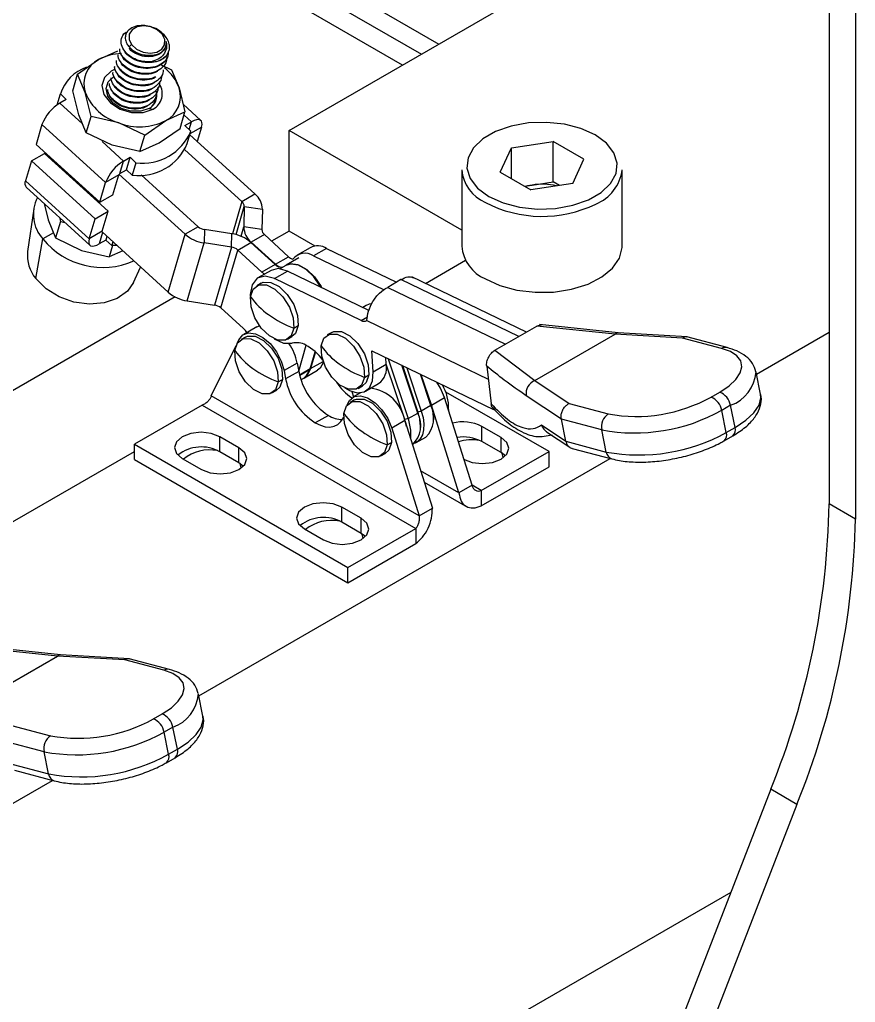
# Model space of a CAD drawing. Header units: millimetres. Extents: x -190 to 12889, y -227 to 3957.
# Drawn here: x 12368.1 to 12435.8, y 532.4 to 612.1 of the extents above; entities that cross this region are included whole.
import ezdxf

# ---------------------------------------------------------------- set-up
doc = ezdxf.new("R2010")
doc.units = ezdxf.units.MM
doc.header["$LTSCALE"] = 0.7
doc.layers.get('0').update_dxf_attribs({"color": 255})
doc.layers.add('DIM', color=94, linetype='Continuous', lineweight=25)

# ---------------------------------------------------------------- blocks, each defined once
blk = doc.blocks.new('3d')
at = {"color": 5, "linetype": 'Continuous', "lineweight": 25}
for p, q in [((17831.646, 702.656), (17831.646, 496.626)), ((17833.768, 701.431), (17833.768, 495.401)), ((17797.043, 532.217), (17744.735, 562.413)), ((17787.856, 526.913), (17831.646, 552.193)), ((17785.495, 542.288), (17799.992, 533.919)), ((17783.965, 541.538), (17798.578, 533.103)), ((17777.563, 534.713), (17777.829, 534.548)), ((17772.409, 532.657), (17773.972, 533.36)), ((17774.548, 533.306), (17774.53, 533.247)), ((17775.085, 533.874), (17774.882, 533.685)), ((17770.706, 531.475), (17772.409, 532.657)), ((17774.411, 532.836), (17774.393, 532.777)), ((17773.751, 531.88), (17773.428, 531.73)), ((17774.137, 531.895), (17774.119, 531.837)), ((17774.274, 532.366), (17774.256, 532.307)), ((17777.468, 532.238), (17778.323, 531.83)), ((17778.323, 531.83), (17778.935, 530.362)), ((17770.317, 530.141), (17770.706, 531.475)), ((17771.318, 530.007), (17770.706, 531.475)), ((17773.862, 530.955), (17773.845, 530.896)), ((17773.999, 531.425), (17773.982, 531.366)), ((17770.79, 528.193), (17770.317, 530.141)), ((17773.588, 530.015), (17773.571, 529.956)), ((17773.725, 530.485), (17773.708, 530.426)), ((17778.935, 530.362), (17779.408, 528.414)), ((17769.051, 528.994), (17769.307, 529.873)), ((17769.789, 529.435), (17769.259, 529.128)), ((17769.307, 529.873), (17769.789, 529.435)), ((17771.791, 528.059), (17771.318, 530.007)), ((17773.451, 529.545), (17773.434, 529.486)), ((17769.259, 529.128), (17771.098, 527.455)), ((17776.499, 528.698), (17776.825, 528.639)), ((17777.845, 527.711), (17779.408, 528.414)), ((17779.019, 527.08), (17779.408, 528.414)), ((17780.702, 527.722), (17779.257, 529.037)), ((17771.402, 526.725), (17770.79, 528.193)), ((17771.402, 526.725), (17771.791, 528.059)), ((17774.036, 527.534), (17771.791, 528.059)), ((17776.142, 526.528), (17777.845, 527.711)), ((17779.938, 527.613), (17779.334, 528.163)), ((17767.814, 527.401), (17767.344, 525.789)), ((17767.814, 527.401), (17772.978, 522.702)), ((17776.142, 526.528), (17774.036, 527.534)), ((17777.316, 525.898), (17779.019, 527.08)), ((17779.408, 527.307), (17779.938, 527.613)), ((17779.889, 526.869), (17779.408, 527.307)), ((17779.595, 525.862), (17779.889, 526.869)), ((17779.756, 526.99), (17779.938, 527.613)), ((17779.827, 526.655), (17780.756, 527.192)), ((17780.756, 527.192), (17780.412, 526.012)), ((17801.862, 518.828), (17787.856, 526.913)), ((17787.856, 518.748), (17787.856, 526.913)), ((17773.508, 525.72), (17771.402, 526.725)), ((17775.753, 525.195), (17776.142, 526.528)), ((17785.079, 521.765), (17779.801, 526.568)), ((17767.344, 525.789), (17772.508, 521.09)), ((17772.686, 526.009), (17774.423, 524.429)), ((17775.753, 525.195), (17773.508, 525.72)), ((17775.753, 525.195), (17777.316, 525.898)), ((17784.019, 521.153), (17779.401, 525.355)), ((17804.963, 523.531), (17805.874, 525.493)), ((17805.874, 525.493), (17809.273, 526.019)), ((17805.874, 523.005), (17805.874, 525.493)), ((17811.761, 524.583), (17809.273, 526.019)), ((17809.273, 522.753), (17809.273, 526.019)), ((17766.953, 524.445), (17766.483, 522.834)), ((17766.953, 524.445), (17768.013, 525.058)), ((17772.117, 519.746), (17766.953, 524.445)), ((17773.177, 520.359), (17768.013, 525.058)), ((17768.048, 525.026), (17768.1, 525.101)), ((17774.129, 523.422), (17774.423, 524.429)), ((17774.423, 524.429), (17774.953, 524.736)), ((17774.659, 523.728), (17774.953, 524.736)), ((17774.953, 524.736), (17775.434, 524.297)), ((17810.85, 522.621), (17811.761, 524.583)), ((17769.19, 524.109), (17769.162, 524.013)), ((17774.129, 523.422), (17774.659, 523.728)), ((17774.659, 523.728), (17775.141, 523.29)), ((17775.434, 524.297), (17775.141, 523.29)), ((17801.862, 523.73), (17801.862, 517.525)), ((17814.862, 517.525), (17814.862, 523.73)), ((17774.039, 523.314), (17772.978, 522.702)), ((17773.569, 521.702), (17774.039, 523.314)), ((17779.423, 518.5), (17774.058, 523.381)), ((17780.483, 519.112), (17775.866, 523.314)), ((17804.963, 523.531), (17807.451, 522.095)), ((17771.647, 518.135), (17766.483, 522.834)), ((17766.537, 522.303), (17771.701, 517.604)), ((17770.623, 522.805), (17770.595, 522.708)), ((17772.508, 521.09), (17772.978, 522.702)), ((17806.937, 522.392), (17807.573, 522.49)), ((17810.85, 522.621), (17807.451, 522.095)), ((17807.573, 522.49), (17809.273, 522.753)), ((17809.787, 522.456), (17809.273, 522.753)), ((17772.508, 521.09), (17773.569, 521.702)), ((17784.019, 521.153), (17785.079, 521.765)), ((17767.141, 520.559), (17766.65, 517.097)), ((17767.983, 520.988), (17768.304, 519.664)), ((17784.019, 521.153), (17783.256, 518.535)), ((17783.557, 518.469), (17784.22, 520.743)), ((17784.22, 520.743), (17784.176, 519.096)), ((17784.22, 520.743), (17785.691, 520.52)), ((17785.691, 520.52), (17785.646, 518.874)), ((17768.304, 519.664), (17768.916, 518.196)), ((17769.225, 519.858), (17769.305, 519.529)), ((17771.647, 518.135), (17772.117, 519.746)), ((17772.117, 519.746), (17773.177, 520.359)), ((17772.708, 518.747), (17773.177, 520.359)), ((17769.305, 519.529), (17768.916, 518.196)), ((17769.305, 519.529), (17769.683, 519.441)), ((17780.483, 519.112), (17779.423, 518.5)), ((17780.99, 518.878), (17780.96, 517.789)), ((17783.214, 518.541), (17780.99, 518.878)), ((17783.953, 518.333), (17784.176, 519.096)), ((17785.646, 518.874), (17784.176, 519.096)), ((17767.322, 514.9), (17767.888, 518.119)), ((17768.746, 518.604), (17767.888, 518.119)), ((17768.916, 518.196), (17771.022, 517.191)), ((17772.708, 518.747), (17771.647, 518.135)), ((17772.734, 518.637), (17772.465, 517.713)), ((17772.688, 518.68), (17778.052, 513.798)), ((17773.083, 518.32), (17772.995, 518.019)), ((17778.052, 513.798), (17779.423, 518.5)), ((17783.185, 517.452), (17783.214, 518.541)), ((17785.848, 518.464), (17784.787, 517.851)), ((17785.848, 518.464), (17787.81, 516.678)), ((17787.856, 518.748), (17786.436, 517.928)), ((17789.955, 517.536), (17787.856, 518.748)), ((17772.995, 518.019), (17772.465, 517.713)), ((17773.477, 517.581), (17772.995, 518.019)), ((17773.534, 517.58), (17773.267, 516.665)), ((17773.565, 517.882), (17773.477, 517.581)), ((17773.891, 517.585), (17773.477, 517.581)), ((17779.59, 513.088), (17780.96, 517.789)), ((17783.185, 517.452), (17780.96, 517.789)), ((17783.185, 517.452), (17781.814, 512.751)), ((17783.691, 517.218), (17784.752, 517.831)), ((17786.714, 516.045), (17784.752, 517.831)), ((17784.775, 517.809), (17784.787, 517.851)), ((17784.787, 517.851), (17786.749, 516.066)), ((17789.573, 517.407), (17788.512, 516.795)), ((17790.899, 517.35), (17789.839, 516.738)), ((17790.899, 517.35), (17796.574, 514.612)), ((17771.022, 517.191), (17773.267, 516.665)), ((17774.361, 517.157), (17773.267, 516.665)), ((17782.321, 512.517), (17783.691, 517.218)), ((17785.653, 515.433), (17783.691, 517.218)), ((17786.749, 516.066), (17787.81, 516.678)), ((17788.637, 516.578), (17787.612, 515.986)), ((17789.839, 516.738), (17795.552, 513.981)), ((17791.226, 517.192), (17791.408, 517.105)), ((17775.245, 514.592), (17775.811, 515.838)), ((17786.714, 516.045), (17785.653, 515.433)), ((17787.576, 515.966), (17787.115, 515.7)), ((17798.901, 514.512), (17802.163, 516.395)), ((17786.391, 515.57), (17785.33, 514.958)), ((17786.657, 514.901), (17787.717, 515.514)), ((17793.704, 511.5), (17786.657, 514.901)), ((17794.323, 512.326), (17787.717, 515.514)), ((17807.092, 510.56), (17797.797, 515.045)), ((17785.58, 514.525), (17785.227, 514.321)), ((17796.925, 514.815), (17795.846, 514.191)), ((17795.846, 514.191), (17805.398, 509.582)), ((17806.477, 510.205), (17796.925, 514.815)), ((17778.61, 513.41), (17741.217, 491.824)), ((17779.59, 513.088), (17781.814, 512.751)), ((17782.321, 512.517), (17784.163, 510.841)), ((17794.095, 512.722), (17793.826, 512.566)), ((17793.704, 511.5), (17794.216, 511.796)), ((17785.243, 510.988), (17784.183, 510.376)), ((17785.243, 510.988), (17785.456, 511.078)), ((17788.23, 510.884), (17788.584, 511.088)), ((17794.165, 511.494), (17804.002, 506.747)), ((17804.539, 509.086), (17807.932, 511.045)), ((17814.298, 510.394), (17807.932, 511.045)), ((17814.53, 510.498), (17808.155, 511.167)), ((17784.308, 510.159), (17783.954, 509.955)), ((17787.727, 509.991), (17788.08, 510.195)), ((17791.305, 510.533), (17790.951, 510.329)), ((17807.78, 506.632), (17814.298, 510.394)), ((17819.751, 510.075), (17814.298, 510.394)), ((17814.54, 510.498), (17814.529, 510.498)), ((17820.13, 510.171), (17814.54, 510.498)), ((17823.363, 509.307), (17820.108, 510.169)), ((17825.751, 507.153), (17831.646, 510.556)), ((17781.546, 505.4), (17783.549, 509.461)), ((17783.633, 509.633), (17783.78, 509.93)), ((17788.629, 507.399), (17789.239, 509.49)), ((17822.922, 509.235), (17819.751, 510.075)), ((17789.563, 507.576), (17789.97, 508.972)), ((17789.993, 508.951), (17789.599, 507.597)), ((17794.553, 509.042), (17804.42, 504.281)), ((17794.669, 507.348), (17794.553, 509.042)), ((17795.73, 507.96), (17795.693, 508.492)), ((17804.539, 509.086), (17807.78, 506.632)), ((17788.508, 508.047), (17787.447, 507.435)), ((17788.508, 508.047), (17788.633, 507.379)), ((17789.599, 507.597), (17790.614, 508.183)), ((17794.669, 507.348), (17795.73, 507.96)), ((17797.241, 503.467), (17795.73, 507.96)), ((17795.876, 508.404), (17797.51, 503.546)), ((17798.287, 503.995), (17796.984, 507.869)), ((17797.035, 507.845), (17798.301, 504.079)), ((17803.878, 507.796), (17804.241, 504.738)), ((17787.447, 507.435), (17787.572, 506.767)), ((17788.633, 507.379), (17787.572, 506.767)), ((17789.563, 507.576), (17788.7, 507.078)), ((17789.548, 507.518), (17788.711, 507.036)), ((17789.089, 506.858), (17790.15, 507.47)), ((17793.955, 506.892), (17794.308, 507.096)), ((17797.388, 507.675), (17798.57, 504.158)), ((17799.348, 504.607), (17798.496, 507.14)), ((17798.547, 507.115), (17799.362, 504.691)), ((17826.089, 505.516), (17825.719, 507.305)), ((17786.958, 506.518), (17787.311, 506.722)), ((17788.814, 506.698), (17789.054, 506.837)), ((17793.451, 505.999), (17793.805, 506.203)), ((17794.055, 505.77), (17795.115, 506.382)), ((17807.78, 506.632), (17810.559, 504.769)), ((17798.408, 495.665), (17781.546, 505.4)), ((17786.454, 505.625), (17786.808, 505.829)), ((17792.934, 505.739), (17793.08, 505.307)), ((17793.655, 505.639), (17793.022, 505.273)), ((17808.928, 500.87), (17800.559, 505.701)), ((17809.932, 503.493), (17807.086, 505.401)), ((17822.068, 505.292), (17822.775, 505.7)), ((17780.794, 504.631), (17775.305, 501.462)), ((17780.794, 504.631), (17798.118, 494.63)), ((17793.147, 505.057), (17792.793, 504.853)), ((17799.348, 504.607), (17798.57, 504.158)), ((17799.392, 504.633), (17799.261, 504.992)), ((17799.362, 504.691), (17799.348, 504.607)), ((17799.392, 504.633), (17800.452, 505.245)), ((17801.626, 497.523), (17799.392, 504.633)), ((17802.686, 498.135), (17800.452, 505.245)), ((17810.559, 504.769), (17813.729, 503.928)), ((17823.642, 504.625), (17822.935, 504.216)), ((17824.011, 502.835), (17823.642, 504.625)), ((17791.038, 503.81), (17789.977, 503.197)), ((17797.51, 503.546), (17798.287, 503.995)), ((17798.301, 504.079), (17798.287, 503.995)), ((17798.57, 504.158), (17798.301, 504.079)), ((17800.756, 504.279), (17800.781, 504.293)), ((17800.781, 504.293), (17800.772, 504.227)), ((17804.42, 504.281), (17804.414, 504.37)), ((17804.42, 504.281), (17804.487, 504.321)), ((17823.304, 502.427), (17822.935, 504.216)), ((17797.235, 503.387), (17796.174, 502.775)), ((17797.235, 503.387), (17799.469, 496.278)), ((17797.51, 503.546), (17797.241, 503.467)), ((17797.386, 502.907), (17797.241, 503.467)), ((17798.498, 502.81), (17798.498, 502.973)), ((17799.558, 503.422), (17799.558, 503.585)), ((17805.039, 502.013), (17803.483, 502.911)), ((17803.483, 501.686), (17803.483, 502.911)), ((17808.321, 503.031), (17810.301, 501.704)), ((17813.207, 502.625), (17809.932, 503.493)), ((17810.301, 501.704), (17809.932, 503.493)), ((17796.174, 502.775), (17798.408, 495.665)), ((17808.721, 502.483), (17810.607, 501.219)), ((17813.576, 500.836), (17813.207, 502.625)), ((17823.121, 501.742), (17823.828, 502.15)), ((17823.304, 502.427), (17824.011, 502.835)), ((17775.305, 501.462), (17792.629, 491.461)), ((17775.305, 500.237), (17775.305, 501.462)), ((17783.79, 501.176), (17782.234, 502.074)), ((17782.234, 500.849), (17782.234, 502.074)), ((17795.796, 501.416), (17796.15, 501.62)), ((17797.852, 501.423), (17797.876, 501.436)), ((17798.159, 501.6), (17798.937, 502.049)), ((17805.039, 500.788), (17803.483, 501.686)), ((17805.039, 500.788), (17805.039, 502.013)), ((17810.301, 501.704), (17813.576, 500.836)), ((17753.682, 488.408), (17775.305, 500.89)), ((17783.79, 499.951), (17782.234, 500.849)), ((17783.79, 499.951), (17783.79, 501.176)), ((17795.293, 500.522), (17795.646, 500.726)), ((17803.438, 497.701), (17808.928, 500.87)), ((17805.388, 500.523), (17805.039, 500.788)), ((17805.205, 500.38), (17805.13, 500.732)), ((17808.928, 499.645), (17808.928, 500.87)), ((17810.797, 501.133), (17814.027, 500.277)), ((17775.305, 500.237), (17792.629, 490.236)), ((17779.194, 500.319), (17780.749, 499.421)), ((17780.532, 481.048), (17813.899, 500.311)), ((17784.14, 499.686), (17783.79, 499.951)), ((17783.956, 499.543), (17783.881, 499.896)), ((17801.626, 497.523), (17798.513, 499.32)), ((17803.438, 496.476), (17808.928, 499.645)), ((17798.803, 498.396), (17802.322, 496.364)), ((17802.686, 498.135), (17801.626, 497.523)), ((17803.438, 497.701), (17802.686, 498.135)), ((17803.438, 497.701), (17803.438, 496.476)), ((17833.768, 495.401), (17831.646, 496.626)), ((17793.689, 495.461), (17792.134, 496.359)), ((17792.134, 495.135), (17792.134, 496.359)), ((17798.408, 495.665), (17799.469, 496.278)), ((17793.689, 494.236), (17792.134, 495.135)), ((17793.689, 494.236), (17793.689, 495.461)), ((17789.093, 494.604), (17790.649, 493.706)), ((17792.629, 491.461), (17798.118, 494.63)), ((17794.039, 493.971), (17793.689, 494.236)), ((17793.856, 493.828), (17793.78, 494.181)), ((17798.118, 494.63), (17798.118, 493.405)), ((17792.629, 490.236), (17798.118, 493.405)), ((17792.629, 490.236), (17792.629, 491.461)), ((17769.078, 484.289), (17762.713, 484.941)), ((17769.311, 484.393), (17762.935, 485.063)), ((17762.561, 480.527), (17769.078, 484.289)), ((17774.532, 483.971), (17769.078, 484.289)), ((17769.321, 484.393), (17769.31, 484.393)), ((17774.911, 484.066), (17769.321, 484.393)), ((17777.703, 483.13), (17774.532, 483.971)), ((17778.143, 483.202), (17774.888, 484.065)), ((17780.869, 479.411), (17780.5, 481.201)), ((17776.848, 479.188), (17777.555, 479.596)), ((17765.339, 478.664), (17768.51, 477.824)), ((17778.423, 478.52), (17777.716, 478.112)), ((17778.792, 476.73), (17778.423, 478.52)), ((17778.085, 476.322), (17777.716, 478.112)), ((17767.988, 476.521), (17764.712, 477.389)), ((17778.085, 476.322), (17778.792, 476.73)), ((17768.357, 474.731), (17767.988, 476.521)), ((17777.902, 475.637), (17778.609, 476.045)), ((17765.082, 475.599), (17768.357, 474.731)), ((17765.577, 475.029), (17768.808, 474.173)), ((17691.689, 429.761), (17768.68, 474.207)), ((17826.91, 473.478), (17808.099, 424.995)), ((17829.031, 472.253), (17826.91, 473.478)), ((17829.031, 472.253), (17810.22, 423.77)), ((17823.668, 465.123), (17691.689, 388.934))]:
    blk.add_line(p, q, dxfattribs=at)
at = {"color": 5, "linetype": 'Continuous', "lineweight": 25, "flags": 128}
for points in [[(17777.563, 534.713), (17777.166, 535.075), (17776.64, 535.318), (17776.066, 535.405), (17775.532, 535.323), (17775.118, 535.084), (17774.888, 534.724), (17774.876, 534.3), (17775.085, 533.874)], [(17775.085, 533.874), (17775.483, 533.512), (17776.009, 533.269), (17776.583, 533.182), (17777.117, 533.265), (17777.531, 533.504), (17777.761, 533.863), (17777.773, 534.288), (17777.563, 534.713)], [(17773.428, 531.73), (17772.881, 531.222), (17772.676, 530.556), (17772.843, 529.833), (17773.359, 529.164), (17774.144, 528.65), (17775.078, 528.37), (17776.02, 528.366), (17776.825, 528.639)], [(17776.499, 528.698), (17775.822, 528.469), (17775.031, 528.472), (17774.246, 528.707), (17773.587, 529.139), (17773.154, 529.701), (17773.013, 530.308), (17773.185, 530.868), (17773.645, 531.295)], [(17780.756, 527.192), (17780.795, 527.389), (17780.79, 527.553), (17780.739, 527.679), (17780.646, 527.76), (17780.514, 527.795), (17780.347, 527.782), (17780.153, 527.72), (17779.938, 527.613)], [(17804.049, 521.567), (17805.206, 521.043), (17806.547, 520.695), (17807.994, 520.542), (17809.462, 520.593), (17810.866, 520.846), (17812.124, 521.285), (17813.164, 521.885), (17813.925, 522.612), (17814.362, 523.422), (17814.451, 524.27), (17814.186, 525.105), (17813.582, 525.879), (17812.675, 526.547), (17811.518, 527.071), (17810.177, 527.419), (17808.73, 527.572), (17807.262, 527.521), (17805.859, 527.268), (17804.6, 526.829), (17803.56, 526.229), (17802.799, 525.502), (17802.362, 524.692), (17802.273, 523.844), (17802.538, 523.009), (17803.142, 522.235), (17804.049, 521.567)], [(17807.573, 522.49), (17807.196, 522.416), (17806.989, 522.361)], [(17771.647, 518.135), (17771.608, 517.937), (17771.613, 517.773), (17771.664, 517.648), (17771.757, 517.566), (17771.889, 517.531), (17772.056, 517.545), (17772.25, 517.606), (17772.465, 517.713)], [(17803.766, 514.871), (17804.95, 514.331), (17806.318, 513.963), (17807.796, 513.787), (17809.304, 513.812), (17810.762, 514.037), (17812.09, 514.451), (17813.218, 515.03), (17814.083, 515.744), (17814.641, 516.553), (17814.859, 517.415), (17814.862, 517.525)], [(17787.717, 515.514), (17786.964, 515.71), (17786.391, 515.57)], [(17790.419, 514.21), (17790.383, 514.277), (17789.86, 515.045), (17789.232, 515.644), (17788.572, 516.006), (17787.956, 516.088), (17787.576, 515.966)], [(17787.612, 515.986), (17787.998, 516.109), (17788.622, 516.021), (17789.29, 515.648), (17789.922, 515.034), (17790.444, 514.251), (17790.481, 514.18)], [(17775.245, 514.592), (17774.747, 513.875), (17773.923, 513.283), (17772.865, 512.925), (17771.659, 512.828), (17770.403, 513.002), (17769.198, 513.431), (17768.143, 514.082), (17767.322, 514.9)], [(17786.657, 514.901), (17785.903, 515.098), (17785.276, 514.924), (17784.859, 514.403), (17784.709, 513.604), (17784.717, 513.365)], [(17784.723, 513.428), (17784.943, 514.056), (17785.396, 514.395), (17786.013, 514.393), (17786.702, 514.051), (17787.355, 513.42), (17787.875, 512.596), (17788.183, 511.706), (17788.23, 510.884)], [(17785.58, 514.525), (17785.749, 514.599), (17786.367, 514.597), (17787.055, 514.255), (17787.709, 513.624), (17788.229, 512.8), (17788.536, 511.91), (17788.584, 511.088)], [(17788.23, 510.884), (17788.011, 510.255), (17787.557, 509.916), (17786.94, 509.918), (17786.252, 510.261), (17785.598, 510.892), (17785.078, 511.715), (17784.771, 512.606), (17784.723, 513.428)], [(17794.551, 512.859), (17794.356, 512.827), (17794.095, 512.722)], [(17788.584, 511.088), (17788.364, 510.46), (17788.08, 510.195)], [(17783.78, 509.93), (17784.106, 510.326), (17784.571, 510.499), (17785.13, 510.431), (17785.731, 510.131), (17786.315, 509.625), (17786.826, 508.964), (17787.216, 508.21), (17787.447, 507.435)], [(17784.308, 510.159), (17784.477, 510.233), (17785.095, 510.232), (17785.783, 509.889), (17786.437, 509.258), (17786.957, 508.435), (17787.264, 507.544), (17787.311, 506.722)], [(17790.448, 509.436), (17790.667, 510.065), (17791.12, 510.404), (17791.738, 510.402), (17792.426, 510.059), (17793.08, 509.428), (17793.6, 508.605), (17793.907, 507.714), (17793.955, 506.892)], [(17791.305, 510.534), (17791.474, 510.608), (17792.092, 510.606), (17792.78, 510.263), (17793.434, 509.632), (17793.954, 508.809), (17794.261, 507.918), (17794.308, 507.096)], [(17783.451, 509.062), (17783.67, 509.69), (17784.123, 510.029), (17784.741, 510.028), (17785.429, 509.685), (17786.083, 509.054), (17786.603, 508.231), (17786.91, 507.34), (17786.958, 506.518)], [(17786.644, 510.027), (17787.399, 509.671), (17788.1, 509.664)], [(17793.955, 506.892), (17793.735, 506.264), (17793.282, 505.925), (17792.665, 505.927), (17791.976, 506.269), (17791.323, 506.9), (17790.802, 507.724), (17790.495, 508.614), (17790.448, 509.436)], [(17786.958, 506.518), (17786.738, 505.89), (17786.285, 505.551), (17785.668, 505.553), (17784.979, 505.895), (17784.326, 506.526), (17783.805, 507.349), (17783.498, 508.24), (17783.451, 509.062)], [(17822.775, 505.7), (17823.524, 506.199), (17824.087, 506.72), (17824.442, 507.244), (17824.575, 507.75), (17824.482, 508.219), (17824.166, 508.633), (17823.639, 508.976), (17822.922, 509.235)], [(17790.635, 508.122), (17790.366, 507.642), (17790.15, 507.47)], [(17789.054, 506.837), (17789.239, 506.978), (17789.548, 507.518)], [(17789.599, 507.597), (17789.306, 507.03), (17789.089, 506.858)], [(17792.369, 506.035), (17792.744, 505.819), (17793.384, 505.635), (17793.945, 505.715), (17794.37, 506.053), (17794.62, 506.616), (17794.669, 507.348)], [(17794.308, 507.096), (17794.089, 506.468), (17793.805, 506.203)], [(17787.311, 506.722), (17787.092, 506.094), (17786.808, 505.829)], [(17800.452, 505.245), (17800.126, 506.017), (17799.835, 506.494)], [(17792.549, 504.659), (17792.738, 505.022), (17793.128, 505.326), (17793.639, 505.397), (17794.223, 505.228), (17794.824, 504.836), (17795.383, 504.257), (17795.848, 503.547), (17796.174, 502.775)], [(17824.011, 502.835), (17824.885, 503.417), (17825.542, 504.025), (17825.956, 504.636), (17826.112, 505.226), (17826.089, 505.516)], [(17792.29, 503.959), (17792.509, 504.588), (17792.962, 504.927), (17793.58, 504.925), (17794.268, 504.582), (17794.922, 503.951), (17795.442, 503.128), (17795.749, 502.238), (17795.796, 501.416)], [(17793.147, 505.057), (17793.316, 505.131), (17793.933, 505.129), (17794.621, 504.786), (17795.275, 504.155), (17795.795, 503.332), (17796.103, 502.442), (17796.15, 501.62)], [(17795.796, 501.416), (17795.577, 500.787), (17795.124, 500.448), (17794.506, 500.45), (17793.818, 500.792), (17793.164, 501.423), (17792.644, 502.247), (17792.337, 503.137), (17792.29, 503.959)], [(17798.57, 504.158), (17798.713, 503.625), (17798.777, 503.113), (17798.76, 502.643), (17798.662, 502.233), (17798.487, 501.899), (17798.241, 501.653), (17798.011, 501.53)], [(17789.977, 503.197), (17790.387, 503), (17790.786, 502.887), (17791.162, 502.862), (17791.506, 502.925), (17791.807, 503.075), (17792.058, 503.307), (17792.251, 503.615), (17792.276, 503.669)], [(17797.51, 503.546), (17797.709, 502.612), (17797.687, 501.949)], [(17782.234, 502.074), (17781.537, 502.343), (17780.714, 502.438), (17779.891, 502.343), (17779.194, 502.074), (17778.728, 501.672), (17778.564, 501.197), (17778.728, 500.722), (17779.194, 500.319)], [(17796.15, 501.62), (17795.93, 500.991), (17795.646, 500.726)], [(17801.998, 500.258), (17802.696, 499.989), (17803.518, 499.894), (17804.341, 499.989), (17805.039, 500.258), (17805.505, 500.66), (17805.668, 501.135), (17805.505, 501.61), (17805.039, 502.013)], [(17780.749, 499.421), (17781.447, 499.152), (17782.27, 499.057), (17783.092, 499.152), (17783.79, 499.421), (17784.256, 499.824), (17784.42, 500.299), (17784.256, 500.773), (17783.79, 501.176)], [(17792.134, 496.359), (17791.436, 496.628), (17790.613, 496.723), (17789.791, 496.628), (17789.093, 496.359), (17788.627, 495.957), (17788.463, 495.482), (17788.627, 495.007), (17789.093, 494.604)], [(17790.649, 493.706), (17791.346, 493.437), (17792.169, 493.342), (17792.992, 493.437), (17793.689, 493.706), (17794.155, 494.109), (17794.319, 494.584), (17794.155, 495.059), (17793.689, 495.461)], [(17777.555, 479.596), (17778.304, 480.094), (17778.867, 480.616), (17779.222, 481.139), (17779.356, 481.646), (17779.263, 482.115), (17778.947, 482.529), (17778.42, 482.872), (17777.703, 483.13)], [(17778.792, 476.73), (17779.666, 477.312), (17780.322, 477.92), (17780.736, 478.531), (17780.892, 479.122), (17780.869, 479.411)]]:
    blk.add_lwpolyline(points, dxfattribs=at)
at = {"color": 5, "linetype": 'Continuous', "lineweight": 25}
for centre, radius, start, end in [((17773.413, 530.695), 2.205, 117.0979, 198.17501), ((17774.339, 529.093), 4.053, 90.93941, 118.42934), ((17776.684, 534.228), 1.751, 269.37335, 313.97295), ((17772.539, 528.841), 3.392, 109.12304, 162.30138), ((17775.607, 529.189), 3.529, 19.40903, 52.60677), ((17775.975, 529.727), 1.155, 296.95074, 19.99034), ((17776.15, 529.888), 1.42, 298.3838, 32.57843), ((17776.84, 529.674), 2.205, 297.0979, 18.17501), ((17775.241, 531.588), 4.229, 201.95045, 253.44786), ((17771.012, 526.195), 3.417, 120.86258, 159.33917), ((17775.741, 531.906), 4.693, 248.70373, 296.63252), ((17775.986, 528.485), 4.224, 262.49046, 337.50416), ((17775.693, 527.478), 4.224, 262.49046, 337.50416), ((17776.176, 521.496), 3.417, 120.86258, 159.33917), ((17805.025, 523.99), 3.174, 184.69558, 246.62456), ((17811.441, 524.146), 3.447, 291.6517, 353.08011), ((17766.928, 522.611), 0.498, 153.48352, 218.25994), ((17808.361, 517.445), 5.107, 76.78499, 98.87668), ((17770.071, 520.107), 2.953, 152.48506, 222.31748), ((17784.018, 520.471), 1.674, 1.66645, 50.63314), ((17783.669, 520.727), 0.551, 1.66645, 50.63314), ((17808.373, 529.916), 9.968, 242.46839, 295.80554), ((17781.13, 519.846), 0.978, 228.63218, 261.77644), ((17785.849, 519.145), 1.674, 181.66645, 230.63314), ((17786.197, 518.89), 0.551, 181.66645, 230.63314), ((17772.735, 522.046), 6.239, 219.01525, 293.85848), ((17781.385, 520.728), 2.97, 228.63218, 261.77644), ((17782.789, 515.602), 2.97, 48.63218, 81.77644), ((17783.045, 516.484), 0.978, 48.63218, 81.77644), ((17790.187, 516.235), 1.323, 57.43918, 117.67422), ((17805.025, 517.784), 3.174, 184.69558, 246.62456), ((17769.51, 516.771), 2.879, 173.50757, 220.53814), ((17788.474, 517.369), 0.958, 226.1596, 251.00908), ((17789.145, 515.718), 1.234, 55.79801, 142.83478), ((17787.248, 516.535), 0.725, 222.53297, 274.97704), ((17787.264, 516.503), 0.675, 220.42164, 277.08837), ((17786.392, 516.227), 1.085, 227.06623, 241.58554), ((17780.015, 516.027), 2.97, 228.63218, 261.77644), ((17789.769, 517.055), 6.214, 215.70836, 234.69542), ((17781.674, 511.783), 0.978, 48.63218, 81.77644), ((17791.456, 519.371), 9.08, 234.4557, 249.18748), ((17793.941, 511.895), 0.46, 239.07035, 299.2275), ((17783.085, 509.674), 1.588, 32.11791, 47.28061), ((17814.536, 510.172), 0.326, 91.28141, 137.10933), ((17784.085, 507.142), 4.514, 11.56072, 33.33984), ((17788.446, 508.14), 1.563, 61.28044, 102.76523), ((17787.391, 506.083), 3.875, 34.55668, 62.218), ((17795.494, 513.063), 6.214, 215.70836, 234.69542), ((17823.227, 508.752), 0.571, 76.203, 122.28834), ((17788.497, 512.689), 6.214, 215.70836, 234.69542), ((17797.181, 515.38), 9.08, 234.4557, 249.18748), ((17794.176, 507.657), 1.583, 306.39104, 11.06361), ((17790.184, 515.005), 9.08, 234.4557, 249.18748), ((17794.02, 508.413), 5.485, 190.86079, 237.06616), ((17787.939, 507.987), 1.675, 343.76054, 345.81816), ((17822.651, 507.531), 3.071, 288.83221, 356.19401), ((17792.959, 507.801), 5.485, 190.86079, 237.06616), ((17795.849, 509.274), 4.992, 213.84274, 234.32547), ((17797.279, 504.469), 3.507, 357.1293, 31.03705), ((17808.19, 505.589), 1.121, 111.48184, 189.63022), ((17794.057, 502.803), 3.231, 10.42365, 82.72194), ((17822.227, 504.372), 1.437, 10.14027, 67.6083), ((17797.429, 503.603), 2.166, 314.13246, 27.60968), ((17796.136, 503.548), 3.422, 0.62049, 19.51102), ((17816.001, 516.213), 12.493, 259.5251, 299.05342), ((17821.52, 503.963), 1.437, 10.14027, 67.6083), ((17792.213, 505.69), 2.217, 237.98401, 269.01167), ((17797.336, 507.586), 6.214, 215.70836, 234.69542), ((17796.368, 502.991), 2.166, 314.13246, 27.60968), ((17795.076, 502.936), 3.422, 0.62049, 19.51102), ((17814.449, 502.884), 1.268, 124.55031, 191.74636), ((17815.857, 516.958), 14.575, 259.5251, 299.05342), ((17801.949, 499.888), 3.391, 63.09122, 104.42419), ((17799.022, 509.903), 9.08, 234.4557, 249.18748), ((17816.226, 515.168), 14.575, 259.5251, 299.05342), ((17822.737, 502.211), 0.607, 309.31783, 20.80896), ((17823.444, 502.619), 0.607, 309.34364, 20.80538), ((17801.963, 498.723), 3.331, 62.84365, 98.56092), ((17802.705, 497.696), 4.129, 81.76924, 105.8577), ((17780.734, 498.227), 3.021, 60.22254, 128.72396), ((17781.411, 497.602), 3.404, 79.23526, 128.55719), ((17814.245, 500.915), 0.674, 186.73391, 251.09415), ((17766.565, 497.885), 65.094, 337.97884, 358.89185), ((17790.633, 492.512), 3.021, 60.22254, 128.72396), ((17791.311, 491.887), 3.404, 79.23526, 128.55719), ((17768.686, 496.66), 65.094, 337.97884, 358.89185), ((17769.317, 484.068), 0.326, 91.28141, 137.10933), ((17778.007, 482.648), 0.571, 76.203, 122.28834), ((17777.431, 481.426), 3.071, 288.83221, 356.19401), ((17770.781, 490.109), 12.493, 259.5251, 299.05342), ((17776.301, 477.859), 1.437, 10.14027, 67.6083), ((17777.008, 478.267), 1.437, 10.14027, 67.6083), ((17769.23, 476.779), 1.268, 124.55031, 191.74636), ((17770.637, 490.853), 14.575, 259.5251, 299.05342), ((17778.224, 476.515), 0.607, 309.34364, 20.80538), ((17771.007, 489.063), 14.575, 259.5251, 299.05342), ((17777.517, 476.107), 0.607, 309.31783, 20.80896), ((17769.026, 474.81), 0.674, 186.73391, 251.09415)]:
    blk.add_arc(centre, radius, start, end, dxfattribs=at)
for points, knots in [([(17774.548, 533.306), (17774.429, 533.486), (17774.196, 533.841), (17774.23, 534.392), (17774.427, 534.775), (17774.68, 534.896), (17774.739, 534.924)], [0, 0, 0, 0, 0.304026, 0.5985718, 0.9052606, 1, 1, 1, 1]), ([(17777.829, 534.548), (17777.676, 534.708), (17777.374, 535.024), (17776.924, 535.233), (17776.636, 535.326), (17776.408, 535.389), (17775.951, 535.453), (17775.355, 535.383), (17774.925, 535.154), (17774.7, 534.897), (17774.63, 534.747), (17774.606, 534.666), (17774.602, 534.655), (17774.591, 534.613), (17774.559, 534.457), (17774.577, 534.228), (17774.689, 533.934), (17774.811, 533.776), (17774.882, 533.685)], [0, 0, 0, 0, 0.125599, 0.24946, 0.253414, 0.285495, 0.374614, 0.499344, 0.624019, 0.687034, 0.74953, 0.749869, 0.752288, 0.758775, 0.782891, 0.8748, 0.927376, 1, 1, 1, 1]), ([(17777.882, 534.118), (17777.868, 533.915), (17777.841, 533.503), (17777.333, 533.048), (17776.653, 532.868), (17775.959, 532.921), (17775.389, 533.15), (17775.001, 533.393), (17774.917, 533.563), (17774.904, 533.589)], [0, 0, 0, 0, 0.18001, 0.363802, 0.5427913, 0.6888748, 0.829363, 0.9733797, 1, 1, 1, 1]), ([(17777.882, 534.118), (17777.899, 534.026), (17777.935, 533.84), (17777.901, 533.474), (17777.712, 533.052), (17777.27, 532.667), (17776.867, 532.541), (17776.664, 532.477)], [0, 0, 0, 0, 0.125467, 0.251126, 0.500405, 0.74963, 1, 1, 1, 1]), ([(17777.899, 532.968), (17777.991, 533.112), (17778.14, 533.346), (17778.172, 533.75), (17778.098, 534.143), (17777.921, 534.409), (17777.829, 534.548)], [0, 0, 0, 0, 0.306327, 0.49967, 0.737794, 1, 1, 1, 1]), ([(17774.411, 532.836), (17774.275, 533.017), (17774.104, 533.247), (17774.12, 533.477), (17774.123, 533.526)], [0, 0, 0, 0, 0.786892, 1, 1, 1, 1]), ([(17778.025, 533.216), (17778.028, 533.125), (17778.036, 532.828), (17777.729, 532.403), (17777.167, 532.047), (17776.423, 531.905), (17775.635, 531.993), (17774.892, 532.295), (17774.561, 532.614), (17774.393, 532.777)], [0, 0, 0, 0, 0.070407, 0.227952, 0.381462, 0.534972, 0.692516, 0.843823, 1, 1, 1, 1]), ([(17778.041, 533.248), (17778.043, 533.166), (17778.05, 532.879), (17777.746, 532.462), (17777.184, 532.105), (17776.44, 531.964), (17775.652, 532.052), (17774.909, 532.353), (17774.579, 532.673), (17774.411, 532.836)], [0, 0, 0, 0, 0.0638056, 0.222469, 0.3770692, 0.5316695, 0.6903329, 0.8427142, 1, 1, 1, 1]), ([(17777.899, 532.968), (17777.744, 532.833), (17777.436, 532.566), (17776.736, 532.393), (17775.942, 532.421), (17775.107, 532.703), (17774.724, 533.065), (17774.53, 533.247)], [0, 0, 0, 0, 0.187559, 0.371126, 0.561856, 0.778742, 1, 1, 1, 1]), ([(17776.664, 532.477), (17776.434, 532.478), (17775.979, 532.48), (17775.366, 532.686), (17774.875, 532.968), (17774.658, 533.192), (17774.548, 533.306)], [0, 0, 0, 0, 0.284746, 0.561357, 0.776667, 1, 1, 1, 1]), ([(17774.882, 533.685), (17774.991, 533.579), (17775.187, 533.391), (17775.556, 533.196), (17775.971, 533.049), (17776.273, 533.028), (17776.454, 533.016)], [0, 0, 0, 0, 0.2798222, 0.4998967, 0.7012126, 1, 1, 1, 1]), ([(17774.137, 531.895), (17774.002, 532.076), (17773.829, 532.308), (17773.846, 532.54), (17773.849, 532.591)], [0, 0, 0, 0, 0.780775, 1, 1, 1, 1]), ([(17774.274, 532.366), (17774.138, 532.547), (17773.967, 532.777), (17773.983, 533.007), (17773.986, 533.056)], [0, 0, 0, 0, 0.786892, 1, 1, 1, 1]), ([(17777.906, 532.824), (17777.909, 532.726), (17777.919, 532.423), (17777.61, 531.992), (17777.047, 531.635), (17776.303, 531.493), (17775.515, 531.582), (17774.772, 531.883), (17774.442, 532.203), (17774.274, 532.366)], [0, 0, 0, 0, 0.0749154, 0.2316959, 0.3844615, 0.5372271, 0.6940077, 0.8445807, 1, 1, 1, 1]), ([(17773.862, 530.955), (17773.727, 531.136), (17773.556, 531.366), (17773.572, 531.597), (17773.575, 531.646)], [0, 0, 0, 0, 0.786892, 1, 1, 1, 1]), ([(17773.999, 531.425), (17773.865, 531.606), (17773.691, 531.84), (17773.709, 532.074), (17773.713, 532.127)], [0, 0, 0, 0, 0.774278, 1, 1, 1, 1]), ([(17777.63, 531.826), (17777.631, 531.748), (17777.638, 531.465), (17777.334, 531.052), (17776.773, 530.695), (17776.029, 530.553), (17775.241, 530.641), (17774.498, 530.943), (17774.168, 531.263), (17773.999, 531.425)], [0, 0, 0, 0, 0.06095, 0.220097, 0.375169, 0.530241, 0.689388, 0.842234, 1, 1, 1, 1]), ([(17777.056, 531.261), (17776.994, 531.219), (17776.753, 531.054), (17776.141, 530.973), (17775.363, 531.051), (17774.618, 531.355), (17774.287, 531.674), (17774.119, 531.837)], [0, 0, 0, 0, 0.079221, 0.307742, 0.542269, 0.767509, 1, 1, 1, 1]), ([(17776.98, 531.262), (17776.947, 531.241), (17776.733, 531.1), (17776.155, 531.034), (17775.381, 531.109), (17774.635, 531.414), (17774.304, 531.733), (17774.137, 531.895)], [0, 0, 0, 0, 0.042723, 0.280302, 0.524125, 0.758294, 1, 1, 1, 1]), ([(17777.193, 531.731), (17777.131, 531.689), (17776.89, 531.524), (17776.278, 531.443), (17775.5, 531.521), (17774.755, 531.825), (17774.424, 532.144), (17774.256, 532.307)], [0, 0, 0, 0, 0.079221, 0.307742, 0.542269, 0.767509, 1, 1, 1, 1]), ([(17773.725, 530.485), (17773.59, 530.666), (17773.419, 530.896), (17773.435, 531.126), (17773.438, 531.175)], [0, 0, 0, 0, 0.786892, 1, 1, 1, 1]), ([(17777.356, 530.886), (17777.357, 530.807), (17777.364, 530.524), (17777.06, 530.112), (17776.499, 529.755), (17775.754, 529.613), (17774.967, 529.701), (17774.224, 530.003), (17773.893, 530.322), (17773.725, 530.485)], [0, 0, 0, 0, 0.06095, 0.220097, 0.375169, 0.530241, 0.689388, 0.842234, 1, 1, 1, 1]), ([(17776.782, 530.321), (17776.72, 530.278), (17776.479, 530.114), (17775.866, 530.032), (17775.089, 530.11), (17774.344, 530.415), (17774.013, 530.734), (17773.845, 530.896)], [0, 0, 0, 0, 0.0792209, 0.3077417, 0.5422686, 0.7675095, 1, 1, 1, 1]), ([(17777.493, 531.356), (17777.494, 531.277), (17777.501, 530.994), (17777.197, 530.582), (17776.636, 530.225), (17775.891, 530.083), (17775.104, 530.171), (17774.361, 530.473), (17774.031, 530.793), (17773.862, 530.955)], [0, 0, 0, 0, 0.06095, 0.220097, 0.375169, 0.530241, 0.689388, 0.842234, 1, 1, 1, 1]), ([(17776.967, 530.821), (17776.89, 530.767), (17776.635, 530.59), (17776.005, 530.501), (17775.226, 530.581), (17774.481, 530.885), (17774.15, 531.204), (17773.982, 531.366)], [0, 0, 0, 0, 0.097114, 0.321194, 0.551163, 0.772027, 1, 1, 1, 1]), ([(17773.451, 529.545), (17773.316, 529.726), (17773.145, 529.956), (17773.161, 530.186), (17773.164, 530.235)], [0, 0, 0, 0, 0.786892, 1, 1, 1, 1]), ([(17773.588, 530.015), (17773.455, 530.196), (17773.279, 530.434), (17773.297, 530.673), (17773.302, 530.73)], [0, 0, 0, 0, 0.759637, 1, 1, 1, 1]), ([(17777.219, 530.416), (17777.22, 530.337), (17777.227, 530.054), (17776.923, 529.641), (17776.362, 529.284), (17775.617, 529.143), (17774.83, 529.231), (17774.087, 529.532), (17773.756, 529.852), (17773.588, 530.015)], [0, 0, 0, 0, 0.06095, 0.220097, 0.375169, 0.530241, 0.689388, 0.842234, 1, 1, 1, 1]), ([(17776.645, 529.851), (17776.583, 529.808), (17776.342, 529.644), (17775.729, 529.562), (17774.952, 529.64), (17774.207, 529.944), (17773.876, 530.264), (17773.708, 530.426)], [0, 0, 0, 0, 0.079221, 0.307742, 0.542269, 0.767509, 1, 1, 1, 1]), ([(17776.403, 528.93), (17776.331, 528.88), (17776.081, 528.707), (17775.456, 528.621), (17774.678, 528.7), (17773.933, 529.004), (17773.602, 529.324), (17773.434, 529.486)], [0, 0, 0, 0, 0.091162, 0.31672, 0.548205, 0.770525, 1, 1, 1, 1]), ([(17777.082, 529.945), (17777.083, 529.867), (17777.09, 529.584), (17776.786, 529.171), (17776.225, 528.814), (17775.48, 528.673), (17774.693, 528.761), (17773.95, 529.062), (17773.619, 529.382), (17773.451, 529.545)], [0, 0, 0, 0, 0.06095, 0.220097, 0.375169, 0.530241, 0.689388, 0.842234, 1, 1, 1, 1]), ([(17776.501, 529.376), (17776.441, 529.335), (17776.202, 529.172), (17775.592, 529.092), (17774.815, 529.17), (17774.07, 529.474), (17773.739, 529.794), (17773.571, 529.956)], [0, 0, 0, 0, 0.076562, 0.305743, 0.540947, 0.766838, 1, 1, 1, 1]), ([(17776.945, 529.475), (17776.948, 529.396), (17776.959, 529.174), (17776.81, 528.998), (17776.714, 528.884)], [0, 0, 0, 0, 0.356473, 1, 1, 1, 1]), ([(17796.925, 514.815), (17797.118, 514.92), (17797.481, 515.12), (17797.775, 515.018), (17797.913, 514.97)], [0, 0, 0, 0, 0.529754, 1, 1, 1, 1]), ([(17807.932, 511.045), (17808.03, 511.091), (17808.165, 511.154), (17808.286, 511.142), (17808.319, 511.139)], [0, 0, 0, 0, 0.721684, 1, 1, 1, 1]), ([(17820.13, 510.153), (17820.072, 510.165), (17819.947, 510.192), (17819.82, 510.116), (17819.751, 510.075)], [0, 0, 0, 0, 0.462372, 1, 1, 1, 1]), ([(17825.701, 507.341), (17825.623, 507.578), (17825.464, 508.064), (17824.897, 508.626), (17824.209, 509.044), (17823.636, 509.222), (17823.363, 509.307)], [0, 0, 0, 0, 0.237605, 0.486442, 0.755385, 1, 1, 1, 1]), ([(17803.878, 507.796), (17803.874, 507.853), (17803.866, 507.968), (17803.894, 508.158), (17803.949, 508.35), (17804.032, 508.536), (17804.137, 508.71), (17804.3, 508.917), (17804.443, 509.018), (17804.539, 509.086)], [0, 0, 0, 0, 0.1252553, 0.2503616, 0.3748435, 0.5003981, 0.6246684, 0.7505498, 1, 1, 1, 1]), ([(17807.086, 505.401), (17806.494, 505.811), (17805.437, 506.542), (17804.354, 507.413), (17803.878, 507.796)], [0, 0, 0, 0, 0.56005, 1, 1, 1, 1]), ([(17823.828, 502.15), (17824.014, 502.263), (17824.565, 502.597), (17825.273, 503.194), (17825.856, 503.944), (17826.119, 504.71), (17826.186, 505.275), (17826.085, 505.516), (17826.081, 505.525)], [0, 0, 0, 0, 0.128365, 0.380693, 0.607607, 0.805896, 0.992593, 1, 1, 1, 1]), ([(17804.241, 504.738), (17804.686, 504.284), (17805.587, 503.363), (17806.73, 502.77), (17807.66, 502.647), (17808.103, 502.904), (17808.321, 503.031)], [0, 0, 0, 0, 0.27761, 0.562169, 0.784328, 1, 1, 1, 1]), ([(17804.373, 504.43), (17804.358, 504.443), (17804.281, 504.506), (17804.259, 504.635), (17804.241, 504.738)], [0, 0, 0, 0, 0.2020068, 1, 1, 1, 1]), ([(17804.243, 504.557), (17804.601, 504.169), (17805.347, 503.362), (17806.563, 502.494), (17807.922, 501.962), (17808.763, 502.14), (17809.197, 502.231)], [0, 0, 0, 0, 0.222914, 0.464017, 0.723728, 1, 1, 1, 1]), ([(17809.932, 503.493), (17809.921, 503.579), (17809.898, 503.757), (17809.952, 504.049), (17810.083, 504.346), (17810.291, 504.611), (17810.472, 504.717), (17810.559, 504.769)], [0, 0, 0, 0, 0.175825, 0.365435, 0.561712, 0.789128, 1, 1, 1, 1]), ([(17808.321, 503.031), (17808.372, 502.907), (17808.462, 502.685), (17808.647, 502.552), (17808.729, 502.493)], [0, 0, 0, 0, 0.55866, 1, 1, 1, 1]), ([(17810.301, 501.704), (17810.324, 501.623), (17810.372, 501.456), (17810.528, 501.269), (17810.677, 501.155), (17810.779, 501.145), (17810.799, 501.143)], [0, 0, 0, 0, 0.2892937, 0.6012685, 0.9242126, 1, 1, 1, 1]), ([(17814.027, 500.277), (17814.226, 500.231), (17814.809, 500.094), (17815.903, 499.995), (17817.309, 500.029), (17818.763, 500.214), (17820.204, 500.537), (17821.571, 500.984), (17822.527, 501.409), (17823.008, 501.678), (17823.121, 501.742)], [0, 0, 0, 0, 0.077793, 0.227427, 0.374436, 0.519639, 0.664177, 0.808963, 0.954753, 1, 1, 1, 1]), ([(17774.911, 484.048), (17774.853, 484.061), (17774.728, 484.088), (17774.6, 484.012), (17774.532, 483.971)], [0, 0, 0, 0, 0.462372, 1, 1, 1, 1]), ([(17780.481, 481.237), (17780.404, 481.474), (17780.244, 481.959), (17779.678, 482.522), (17778.99, 482.94), (17778.417, 483.118), (17778.143, 483.202)], [0, 0, 0, 0, 0.2376052, 0.4864423, 0.7553848, 1, 1, 1, 1]), ([(17778.609, 476.045), (17778.795, 476.158), (17779.346, 476.493), (17780.054, 477.089), (17780.637, 477.839), (17780.899, 478.606), (17780.967, 479.171), (17780.865, 479.411), (17780.862, 479.42)], [0, 0, 0, 0, 0.128365, 0.380693, 0.607607, 0.805896, 0.992593, 1, 1, 1, 1]), ([(17768.808, 474.173), (17769.007, 474.126), (17769.589, 473.989), (17770.683, 473.891), (17772.09, 473.924), (17773.544, 474.11), (17774.985, 474.432), (17776.352, 474.88), (17777.307, 475.304), (17777.788, 475.573), (17777.902, 475.637)], [0, 0, 0, 0, 0.077793, 0.227427, 0.374436, 0.519639, 0.664177, 0.808963, 0.954753, 1, 1, 1, 1])]:
    blk.add_open_spline(points, degree=3, knots=knots, dxfattribs=at)
for points in [[(17776.454, 533.016), (17776.66, 533.02), (17777.072, 533.03), (17777.561, 533.275), (17777.875, 533.65), (17777.88, 533.962), (17777.882, 534.118)], [(17794.165, 511.494), (17794.191, 511.746), (17794.243, 512.252), (17794.623, 513.062), (17795.173, 513.774), (17795.621, 514.052), (17795.846, 514.191)], [(17781.546, 505.4), (17781.519, 505.328), (17781.465, 505.183), (17781.287, 504.948), (17781.057, 504.743), (17780.882, 504.668), (17780.794, 504.631)], [(17802.686, 498.135), (17802.714, 498.05), (17802.768, 497.879), (17802.946, 497.716), (17803.176, 497.643), (17803.351, 497.682), (17803.438, 497.701)], [(17801.626, 497.523), (17801.669, 497.286), (17801.755, 496.813), (17802.178, 496.387), (17802.759, 496.233), (17803.212, 496.395), (17803.438, 496.476)], [(17798.118, 493.405), (17798.306, 493.563), (17798.682, 493.88), (17799.147, 494.637), (17799.455, 495.485), (17799.464, 496.014), (17799.469, 496.278)], [(17798.118, 494.63), (17798.167, 494.689), (17798.265, 494.809), (17798.38, 495.08), (17798.443, 495.382), (17798.42, 495.571), (17798.408, 495.665)]]:
    blk.add_open_spline(points, degree=3, dxfattribs=at)

msp = doc.modelspace()

# ---------------------------------------------------------------- block references
at = {"layer": 'DIM'}
msp.add_blockref('3d', (-5397.9356, 76.177), dxfattribs=at)

doc.saveas('drawing.dxf')
